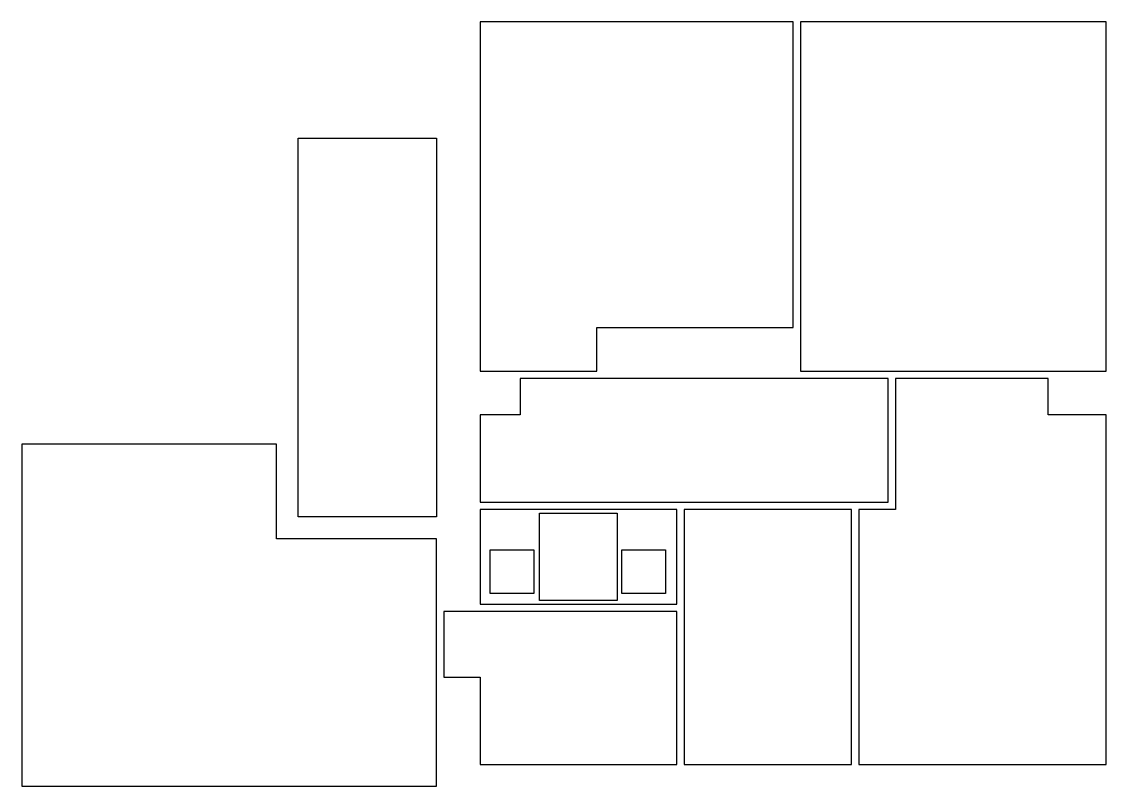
# Model space of a CAD drawing. Header units: metres. Extents: x 1005.7 to 1020.6, y -57.2 to -46.7.
import ezdxf

# ---------------------------------------------------------------- set-up
doc = ezdxf.new("R2010")
doc.units = ezdxf.units.M
doc.layers.add('AREE LEONARDO', color=5, linetype='Continuous')

msp = doc.modelspace()

# ---------------------------------------------------------------- linework, layer by layer
at = {"layer": 'AREE LEONARDO', "color": 5}
for points in [[(1011.963487, -46.72559), (1011.963487, -51.52559), (1013.563487, -51.52559), (1013.563487, -50.92559), (1016.263487, -50.92559), (1016.263487, -46.72559), (1011.963487, -46.72559)], [(1016.363487, -46.72559), (1016.363487, -51.52559), (1020.563487, -51.52559), (1020.563487, -46.72559), (1016.363487, -46.72559)], [(1011.363487, -53.52559), (1009.463487, -53.52559), (1009.463487, -50.90559), (1009.463487, -48.32559), (1011.363487, -48.32559), (1011.363487, -53.52559)], [(1017.565212, -51.62559), (1016.263487, -51.62559), (1016.263487, -51.62559), (1013.663487, -51.62559), (1013.663487, -51.62559), (1012.513487, -51.62559), (1012.513487, -52.12559), (1011.963487, -52.12559), (1011.963487, -53.32559), (1017.565212, -53.32559), (1017.565212, -51.62559)], [(1017.665212, -51.62559), (1017.665212, -53.42559), (1017.163487, -53.42559), (1017.163487, -56.92559), (1020.563487, -56.92559), (1020.563487, -52.12559), (1019.763487, -52.12559), (1019.763487, -51.62559), (1017.665212, -51.62559)], [(1011.363487, -53.82559), (1009.163487, -53.82559), (1009.163487, -52.52559), (1005.663487, -52.52559), (1005.663487, -57.22559), (1011.363487, -57.22559), (1011.363487, -53.82559)], [(1014.663487, -53.42559), (1011.963487, -53.42559), (1011.963487, -54.72559), (1014.663487, -54.72559), (1014.663487, -53.42559)]]:
    msp.add_lwpolyline(points, dxfattribs=at)
at = {"layer": 'AREE LEONARDO', "color": 2}
msp.add_lwpolyline([(1012.775945, -53.476198), (1013.843034, -53.476198), (1013.843034, -54.673672), (1012.775945, -54.673672)], close=True, dxfattribs=at)
at = {"layer": 'AREE LEONARDO', "color": 3}
for points in [[(1017.063487, -53.42559), (1014.763487, -53.42559), (1014.763487, -56.92559), (1017.063487, -56.92559), (1017.063487, -53.42559)], [(1011.463487, -54.82559), (1011.463487, -55.72559), (1011.963487, -55.72559), (1011.963487, -56.92559), (1014.663487, -56.92559), (1014.663487, -54.82559), (1011.463487, -54.82559)]]:
    msp.add_lwpolyline(points, dxfattribs=at)
at = {"layer": 'AREE LEONARDO', "color": 1}
for points in [[(1012.100024, -53.98019), (1012.700024, -53.98019), (1012.700024, -54.58019), (1012.100024, -54.58019)], [(1013.909152, -53.98019), (1014.509152, -53.98019), (1014.509152, -54.58019), (1013.909152, -54.58019)]]:
    msp.add_lwpolyline(points, close=True, dxfattribs=at)

doc.saveas('drawing.dxf')
